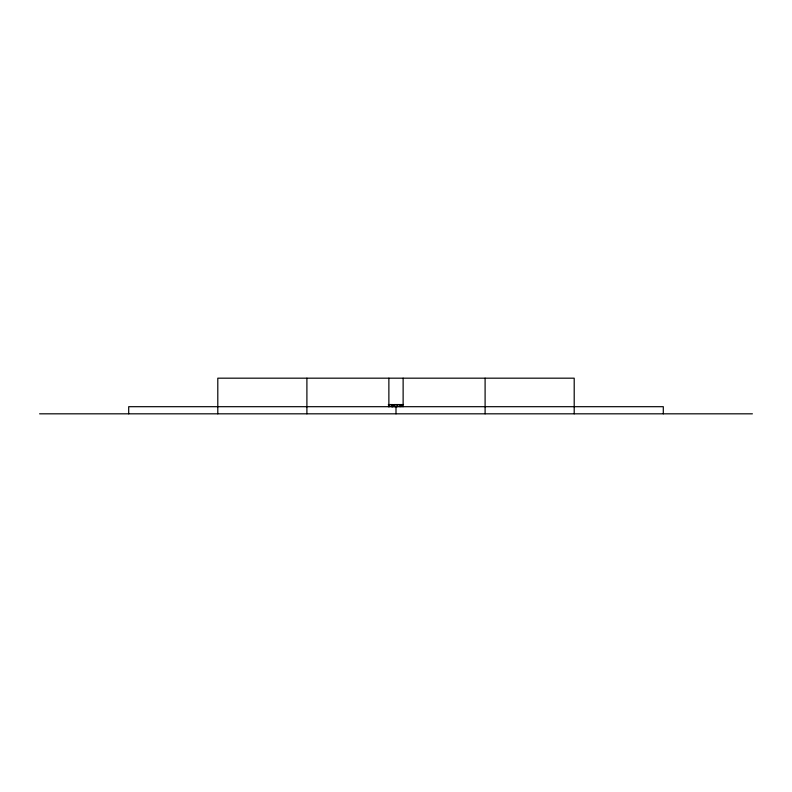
<?xml version="1.0" encoding="UTF-8"?>
<svg xmlns="http://www.w3.org/2000/svg" width="792" height="792" viewBox="0 0 792 792"><rect width="100%" height="100%" fill="white"/><g stroke="black" fill="none" stroke-linecap="round" stroke-linejoin="round"><path stroke-width="1.19" d="M388.337 404.554L392.852 404.554L392.852 406.692M403.514 404.554L394.05 404.554L394.05 406.692M39.6 413.82L752.4 413.82M663.3 413.82L663.3 406.692L128.7 406.692L128.7 413.82M574.2 413.82L574.2 378.18L217.8 378.18L217.8 413.82M485.1 378.18L485.1 413.82M403.128 378.18L403.128 406.692M401.92 404.554L401.92 406.692M400.673 404.554L400.673 406.692M399.812 404.554L399.812 406.692M397.772 404.554L397.782 406.692M396.931 404.554L396.931 406.692M396 406.692L396 413.82M394.901 404.554L394.901 406.692M392.792 404.554L392.792 406.692M392.268 404.554L392.268 406.692M391.872 404.554L391.931 406.692M391.248 404.554L391.248 406.692M389.407 404.554L389.407 406.692M388.872 378.18L388.872 406.692M388.555 404.554L388.555 406.692M306.9 378.18L306.9 413.82"/></g></svg>
